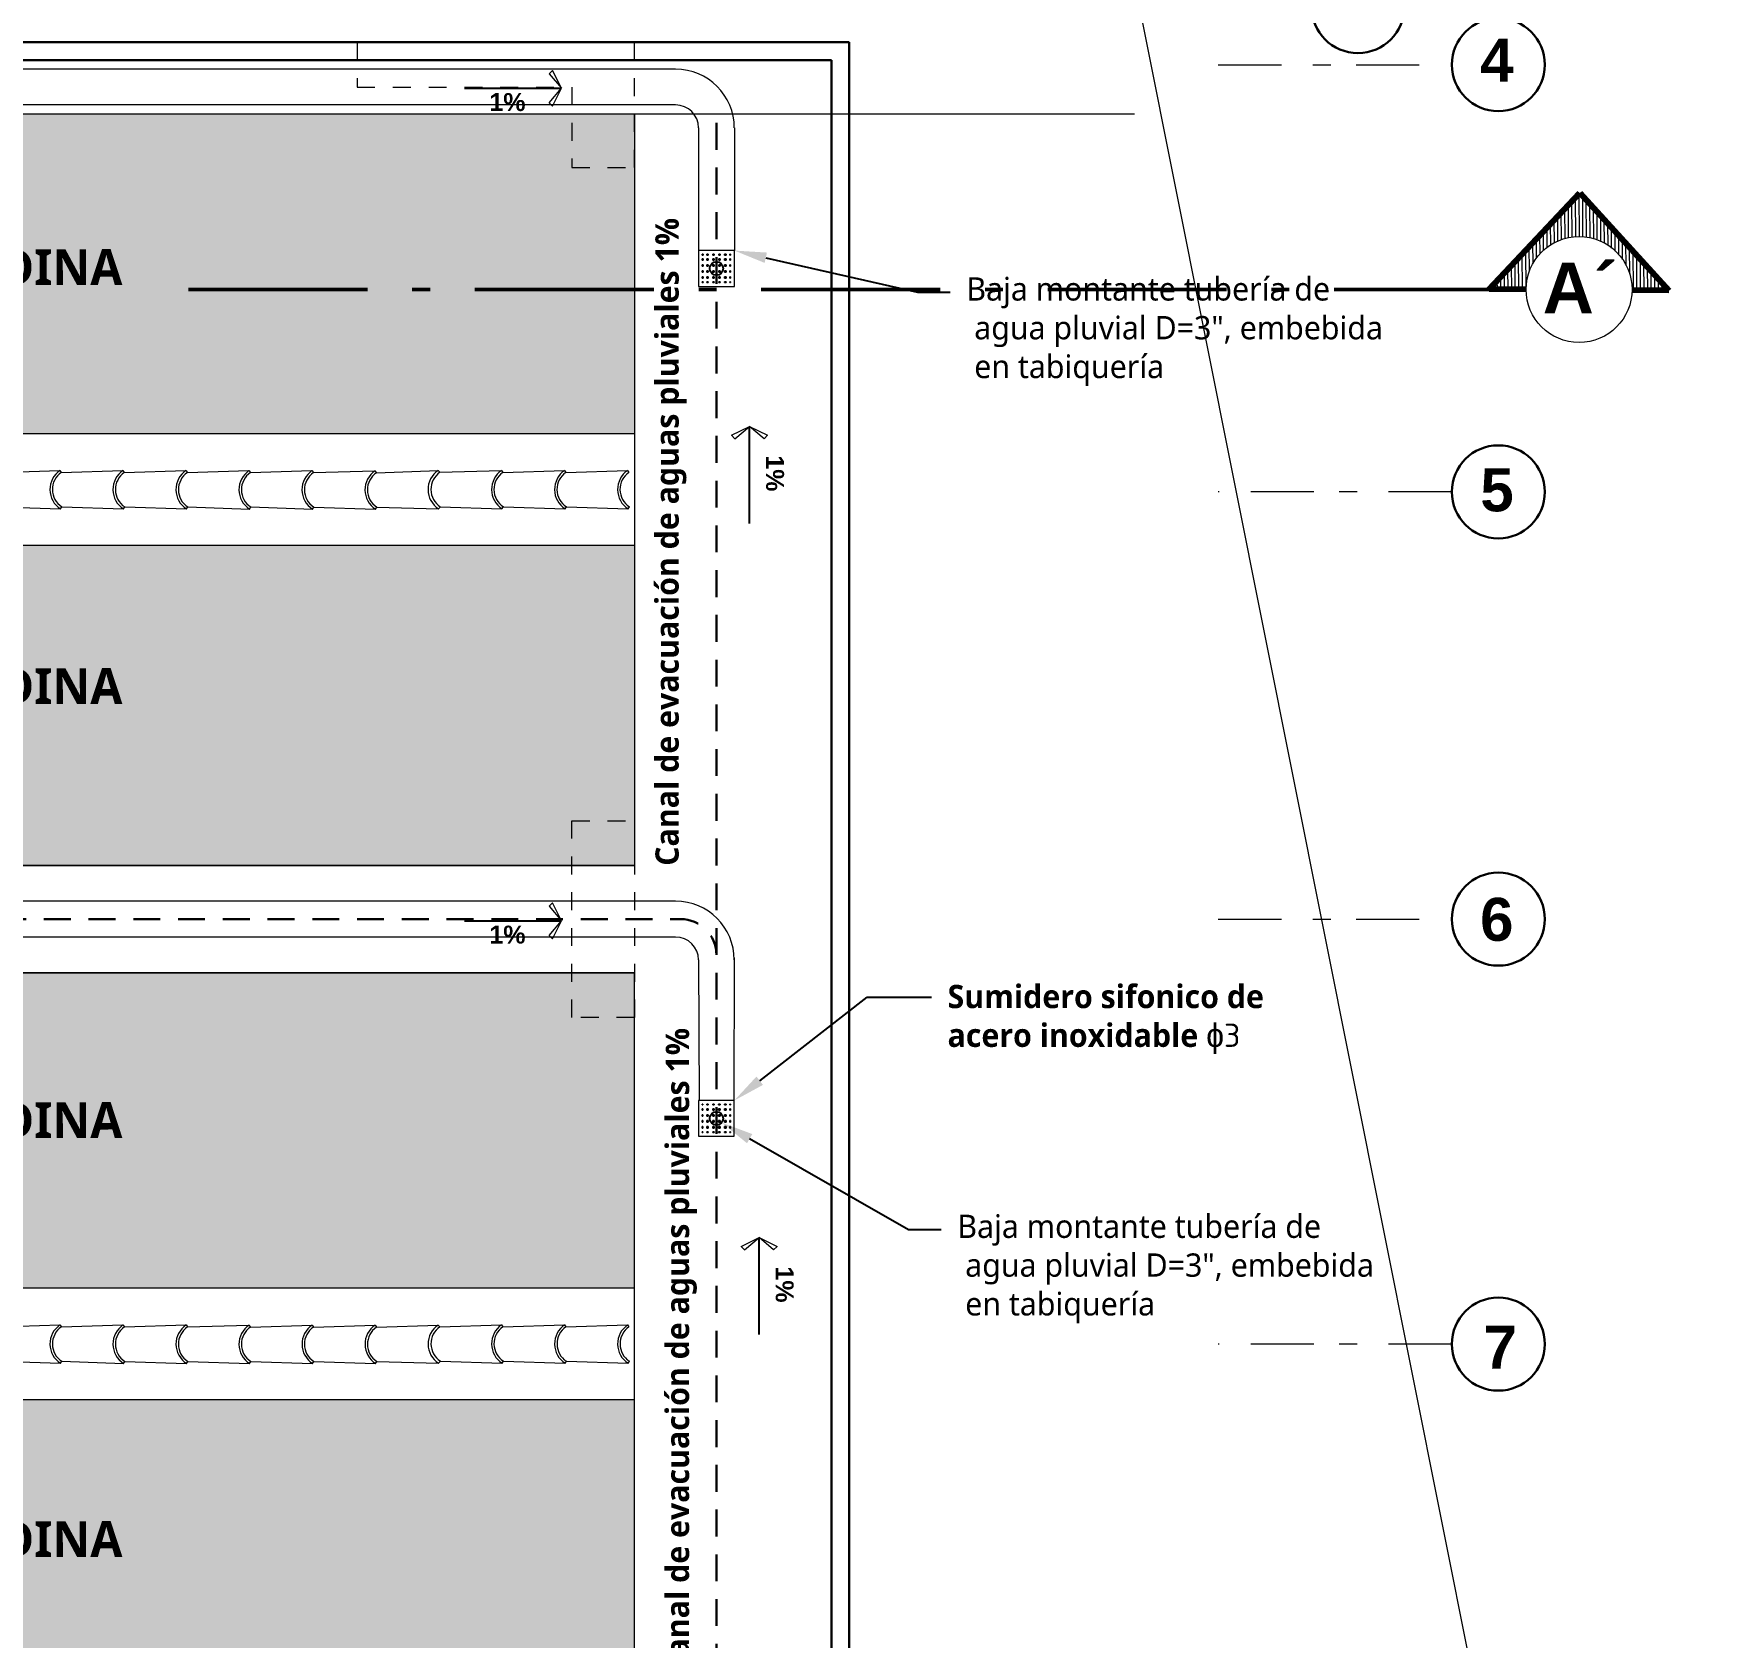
# Model space of a CAD drawing. Header units: metres. Extents: x 27 to 147, y -173 to 8.
# Drawn here: x 124.18 to 133.64, y -112.25 to -103.29 of the extents above; entities that cross this region are included whole.
import ezdxf
from ezdxf import colors
from ezdxf.entities.mleader import LeaderData, LeaderLine
from ezdxf.enums import TextEntityAlignment as Align
from ezdxf.math import Vec2, Vec3

# ---------------------------------------------------------------- set-up
doc = ezdxf.new("R2010")
doc.units = ezdxf.units.M
for name, pattern in [('1CORTE', [1.5, 1, -0.25, 0, -0.25]), ('ACAD_ISO04W100', [30, 24, -3, 0, -3]), ('DASHED2', [0.375, 0.25, -0.125]), ('Dot & Dashed', [0.670278, 0.352778, -0.176389, 0, -0.141111]), ('HIDDEN2', [0.1875, 0.125, -0.0625])]:
    doc.linetypes.add(name, pattern=pattern)
for name, color, linetype, lineweight in [('1', 7, 'Continuous', 5), ('2D Drafting - General_Pen_No__46', 7, 'Continuous', 25), ('AA. Proyeccion Corte', 10, '1CORTE', 50), ('canal de evacuacion', 1, 'Continuous', 20), ('CORTE_EJE', 31, 'ACAD_ISO04W100', 80), ('Cotas varias El', 253, 'Continuous', 13), ('GRAFO 0 BLANCO', 7, 'Continuous', 0), ('grafo 2', 31, 'Continuous', 20), ('GRAFO 4', 7, 'Continuous', 30), ('GRAFO01', 7, 'Continuous', 0), ('Interior - Mobiliario', 7, 'Continuous', 5), ('letras sr', 7, 'Continuous', 5), ('linea0016', 144, 'HIDDEN2', 9), ('Lineas Referencia', 73, 'Continuous', 13), ('teja andina', 252, 'Continuous', 0), ('TEJAS ANDINA', 253, 'Continuous', 0), ('TEXTOS-SUBTITULO', 7, 'Continuous', 30)]:
    doc.layers.add(name, color=color, linetype=linetype, lineweight=lineweight)
doc.layers.add('ACHURADO', color=1, linetype='Continuous')
doc.layers.add('Interior - Mobiliario _Pluma_Nº__3', color=7, linetype='Continuous', lineweight=18, true_color=0xff6600)
doc.layers.add('Mobiliario', color=7, linetype='Continuous', lineweight=0, true_color=0x7f7f7f)
doc.styles.add('Generales', font='trebuc.ttf', dxfattribs={"height": 0.1})
doc.styles.add('GENERATED_STYLE_1', font='arialbd.ttf')
doc.styles.add('GENERATED_STYLE_2', font='arial.ttf')
doc.styles.get("Standard").update_dxf_attribs({"font": 'arial.ttf'})
doc.styles.add('TURBO_BASS', font='swisseb.ttf')

# ---------------------------------------------------------------- blocks, each defined once
blk = doc.blocks.new('A$C295C7585')
at = {"layer": 'Mobiliario', "lineweight": 15}
for p, q in [((1.375, 3.0762), (1.5139, 3.4042)), ((1.5139, 3.4042), (1.5276, 3.4065)), ((1.7164, 3.3135), (1.709, 3.3254)), ((1.5563, 2.9951), (1.7164, 3.3135)), ((1.2223, 2.7459), (1.3612, 3.0738)), ((1.3612, 3.0738), (1.375, 3.0762)), ((1.4037, 2.6647), (1.5637, 2.9832)), ((1.5637, 2.9832), (1.5563, 2.9951)), ((1.0696, 2.4155), (1.2085, 2.7435)), ((1.2085, 2.7435), (1.2223, 2.7459)), ((1.251, 2.3344), (1.4111, 2.6528)), ((1.4111, 2.6528), (1.4037, 2.6647)), ((0.917, 2.0852), (1.0558, 2.4131)), ((1.0558, 2.4131), (1.0696, 2.4155)), ((1.0983, 2.004), (1.2584, 2.3225)), ((1.2584, 2.3225), (1.251, 2.3344)), ((0.7651, 1.751), (0.9031, 2.0794)), ((0.9031, 2.0794), (0.917, 2.0852)), ((0.9464, 1.6699), (1.1049, 1.9891)), ((1.1049, 1.9891), (1.0984, 2.0043)), ((0.6124, 1.4207), (0.7513, 1.7486)), ((0.7513, 1.7486), (0.7651, 1.751)), ((0.9538, 1.658), (0.9464, 1.6699)), ((0.7938, 1.3395), (0.9538, 1.658)), ((0.4597, 1.0903), (0.5986, 1.4183)), ((0.5986, 1.4183), (0.6124, 1.4207)), ((0.6411, 1.0092), (0.8012, 1.3277)), ((0.8012, 1.3277), (0.7938, 1.3395)), ((0.3071, 0.76), (0.4459, 1.0879)), ((0.4459, 1.0879), (0.4597, 1.0903)), ((0.4884, 0.6788), (0.6485, 0.9973)), ((0.6485, 0.9973), (0.6411, 1.0092)), ((0.1544, 0.4296), (0.2933, 0.7576)), ((0.2933, 0.7576), (0.3071, 0.76)), ((0.3357, 0.3485), (0.4958, 0.667)), ((0.4958, 0.667), (0.4884, 0.6788)), ((0.0017, 0.0993), (0.1406, 0.4273)), ((0.1406, 0.4273), (0.1544, 0.4296)), ((0.1831, 0.0182), (0.3432, 0.3366)), ((0.3432, 0.3366), (0.3357, 0.3485))]:
    blk.add_line(p, q, dxfattribs=at)
for centre, radius, start, end in [((1.6456, 3.4269), 0.1337, 189.80418, 301.98743), ((1.6456, 3.4269), 0.1197, 189.80418, 301.98743), ((1.4929, 3.0966), 0.1337, 189.80418, 301.98743), ((1.4929, 3.0966), 0.1197, 189.80418, 301.98743), ((1.3403, 2.7662), 0.1337, 189.80418, 301.98743), ((1.3403, 2.7662), 0.1197, 189.80418, 301.98743), ((1.1876, 2.4359), 0.1337, 189.80418, 301.98743), ((1.1876, 2.4359), 0.1197, 189.80418, 301.98743), ((1.0342, 2.1017), 0.133, 189.66401, 302.12759), ((1.0349, 2.1056), 0.1197, 189.80418, 301.98743), ((0.883, 1.7714), 0.1337, 189.80418, 301.98743), ((0.883, 1.7714), 0.1197, 189.80418, 301.98743), ((0.7304, 1.4411), 0.1337, 189.80418, 301.98743), ((0.7304, 1.4411), 0.1197, 189.80418, 301.98743), ((0.5777, 1.1107), 0.1337, 189.80418, 301.98743), ((0.5777, 1.1107), 0.1197, 189.80418, 301.98743), ((0.425, 0.7804), 0.1337, 189.80418, 301.98743), ((0.425, 0.7804), 0.1197, 189.80418, 301.98743), ((0.2723, 0.45), 0.1337, 189.80418, 301.98743), ((0.2723, 0.45), 0.1197, 189.80418, 301.98743), ((0.1197, 0.1197), 0.1197, 189.80418, 301.98743)]:
    blk.add_arc(centre, radius, start, end, dxfattribs=at)
blk = doc.blocks.new('FLECHA')
at = {"layer": 'grafo 2', "ltscale": 0.05}
for p, q in [((674350.4069, 8489809.4931, -2.952), (674350.3572, 8489809.3928, -2.952)), ((674350.4259, 8489809.4741, -2.952), (674350.3572, 8489809.3928, -2.952)), ((674350.4069, 8489809.4931, -2.952), (674350.4259, 8489809.4741, -2.952)), ((674350.4259, 8489809.3115, -2.952), (674350.3572, 8489809.3928, -2.952)), ((674350.4069, 8489809.2925, -2.952), (674350.4259, 8489809.3115, -2.952))]:
    blk.add_line(p, q, dxfattribs=at)
at = {"layer": 'grafo 2', "lineweight": 25}
blk.add_line((674350.8988, 8489809.3928, -2.952), (674350.3572, 8489809.3928, -2.952), dxfattribs=at)
at = {"layer": 'grafo 2'}
blk.add_line((674350.3572, 8489809.3928, -2.952), (674350.4069, 8489809.2925, -2.952), dxfattribs=at)
blk = doc.blocks.new('Red 18')
at = {"layer": 'GRAFO 0 BLANCO', "linetype": 'Continuous'}
for p, q in [((0.05, 0.2042), (0.0458, 0.2042)), ((0.0458, 0.2042), (0.0458, 0.2)), ((0.0458, 0.2), (0.0458, 0.2042)), ((0.0458, 0.2042), (0.05, 0.2042)), ((0.0458, 0.2), (0.05, 0.2)), ((0.05, 0.2), (0.0458, 0.2)), ((0.05, 0.2), (0.05, 0.2042)), ((0.05, 0.2042), (0.05, 0.2)), ((0.0792, 0.2042), (0.0708, 0.2042)), ((0.0708, 0.2042), (0.0708, 0.2)), ((0.0708, 0.2042), (0.0792, 0.2042)), ((0.0708, 0.2), (0.0708, 0.2042)), ((0.0708, 0.2), (0.0792, 0.2)), ((0.0792, 0.2), (0.0708, 0.2)), ((0.0792, 0.2), (0.0792, 0.2042)), ((0.0792, 0.2042), (0.0792, 0.2)), ((0.1125, 0.2042), (0.1042, 0.2042)), ((0.1042, 0.2042), (0.1042, 0.2)), ((0.1042, 0.2042), (0.1125, 0.2042)), ((0.1042, 0.2), (0.1042, 0.2042)), ((0.1042, 0.2), (0.1125, 0.2)), ((0.1125, 0.2), (0.1042, 0.2)), ((0.1125, 0.2), (0.1125, 0.2042)), ((0.1125, 0.2042), (0.1125, 0.2)), ((0.1458, 0.2042), (0.1375, 0.2042)), ((0.1375, 0.2042), (0.1375, 0.2)), ((0.1375, 0.2042), (0.1458, 0.2042)), ((0.1375, 0.2), (0.1375, 0.2042)), ((0.1375, 0.2), (0.1458, 0.2)), ((0.1458, 0.2), (0.1375, 0.2)), ((0.1458, 0.2), (0.1458, 0.2042)), ((0.1458, 0.2042), (0.1458, 0.2)), ((0.1792, 0.2042), (0.1708, 0.2042)), ((0.1708, 0.2042), (0.1708, 0.2)), ((0.1708, 0.2042), (0.1792, 0.2042)), ((0.1708, 0.2), (0.1708, 0.2042)), ((0.1708, 0.2), (0.1792, 0.2)), ((0.1792, 0.2), (0.1708, 0.2)), ((0.1792, 0.2), (0.1792, 0.2042)), ((0.1792, 0.2042), (0.1792, 0.2)), ((0.2042, 0.2042), (0.2, 0.2042)), ((0.2, 0.2042), (0.2, 0.2)), ((0.2, 0.2), (0.2, 0.2042)), ((0.2, 0.2042), (0.2042, 0.2042)), ((0.2, 0.2), (0.2042, 0.2)), ((0.2042, 0.2), (0.2, 0.2)), ((0.2042, 0.2), (0.2042, 0.2042)), ((0.2042, 0.2042), (0.2042, 0.2)), ((0.05, 0.1792), (0.0458, 0.1792)), ((0.0458, 0.1792), (0.0458, 0.1708)), ((0.0458, 0.1708), (0.0458, 0.1792)), ((0.0458, 0.1792), (0.05, 0.1792)), ((0.0458, 0.1708), (0.05, 0.1708)), ((0.05, 0.1708), (0.0458, 0.1708)), ((0.05, 0.1458), (0.0458, 0.1458)), ((0.0458, 0.1458), (0.0458, 0.1375)), ((0.0458, 0.1375), (0.0458, 0.1458)), ((0.0458, 0.1458), (0.05, 0.1458)), ((0.0458, 0.1375), (0.05, 0.1375)), ((0.05, 0.1375), (0.0458, 0.1375)), ((0.05, 0.1125), (0.0458, 0.1125)), ((0.0458, 0.1125), (0.0458, 0.1042)), ((0.0458, 0.1042), (0.0458, 0.1125)), ((0.0458, 0.1125), (0.05, 0.1125)), ((0.0458, 0.1042), (0.05, 0.1042)), ((0.05, 0.1042), (0.0458, 0.1042)), ((0.05, 0.1708), (0.05, 0.1792)), ((0.05, 0.1792), (0.05, 0.1708)), ((0.05, 0.1375), (0.05, 0.1458)), ((0.05, 0.1458), (0.05, 0.1375)), ((0.05, 0.1042), (0.05, 0.1125)), ((0.05, 0.1125), (0.05, 0.1042)), ((0.0792, 0.1792), (0.0708, 0.1792)), ((0.0708, 0.1792), (0.0708, 0.1708)), ((0.0708, 0.1708), (0.0708, 0.1792)), ((0.0708, 0.1792), (0.0792, 0.1792)), ((0.0708, 0.1708), (0.0792, 0.1708)), ((0.0792, 0.1708), (0.0708, 0.1708)), ((0.0792, 0.1458), (0.0708, 0.1458)), ((0.0708, 0.1458), (0.0708, 0.1375)), ((0.0708, 0.1375), (0.0708, 0.1458)), ((0.0708, 0.1458), (0.0792, 0.1458)), ((0.0708, 0.1375), (0.0792, 0.1375)), ((0.0792, 0.1375), (0.0708, 0.1375)), ((0.0792, 0.1125), (0.0708, 0.1125)), ((0.0708, 0.1125), (0.0708, 0.1042)), ((0.0708, 0.1042), (0.0708, 0.1125)), ((0.0708, 0.1125), (0.0792, 0.1125)), ((0.0708, 0.1042), (0.0792, 0.1042)), ((0.0792, 0.1042), (0.0708, 0.1042)), ((0.0792, 0.1708), (0.0792, 0.1792)), ((0.0792, 0.1792), (0.0792, 0.1708)), ((0.0792, 0.1375), (0.0792, 0.1458)), ((0.0792, 0.1458), (0.0792, 0.1375)), ((0.0792, 0.1042), (0.0792, 0.1125)), ((0.0792, 0.1125), (0.0792, 0.1042)), ((0.1125, 0.1792), (0.1042, 0.1792)), ((0.1042, 0.1792), (0.1042, 0.1708)), ((0.1042, 0.1708), (0.1042, 0.1792)), ((0.1042, 0.1792), (0.1125, 0.1792)), ((0.1042, 0.1708), (0.1125, 0.1708)), ((0.1125, 0.1708), (0.1042, 0.1708)), ((0.1125, 0.1458), (0.1042, 0.1458)), ((0.1042, 0.1458), (0.1042, 0.1375)), ((0.1042, 0.1375), (0.1042, 0.1458)), ((0.1042, 0.1458), (0.1125, 0.1458)), ((0.1042, 0.1375), (0.1125, 0.1375)), ((0.1125, 0.1375), (0.1042, 0.1375)), ((0.1125, 0.1125), (0.1042, 0.1125)), ((0.1042, 0.1125), (0.1042, 0.1042)), ((0.1042, 0.1042), (0.1042, 0.1125)), ((0.1042, 0.1125), (0.1125, 0.1125)), ((0.1042, 0.1042), (0.1125, 0.1042)), ((0.1125, 0.1042), (0.1042, 0.1042)), ((0.1125, 0.1708), (0.1125, 0.1792)), ((0.1125, 0.1792), (0.1125, 0.1708)), ((0.1125, 0.1375), (0.1125, 0.1458)), ((0.1125, 0.1458), (0.1125, 0.1375)), ((0.1125, 0.1042), (0.1125, 0.1125)), ((0.1125, 0.1125), (0.1125, 0.1042)), ((0.1458, 0.1792), (0.1375, 0.1792)), ((0.1375, 0.1792), (0.1375, 0.1708)), ((0.1375, 0.1708), (0.1375, 0.1792)), ((0.1375, 0.1792), (0.1458, 0.1792)), ((0.1375, 0.1708), (0.1458, 0.1708)), ((0.1458, 0.1708), (0.1375, 0.1708)), ((0.1458, 0.1458), (0.1375, 0.1458)), ((0.1375, 0.1458), (0.1375, 0.1375)), ((0.1375, 0.1375), (0.1375, 0.1458)), ((0.1375, 0.1458), (0.1458, 0.1458)), ((0.1375, 0.1375), (0.1458, 0.1375)), ((0.1458, 0.1375), (0.1375, 0.1375)), ((0.1458, 0.1125), (0.1375, 0.1125)), ((0.1375, 0.1125), (0.1375, 0.1042)), ((0.1375, 0.1042), (0.1375, 0.1125)), ((0.1375, 0.1125), (0.1458, 0.1125)), ((0.1375, 0.1042), (0.1458, 0.1042)), ((0.1458, 0.1042), (0.1375, 0.1042)), ((0.1458, 0.1708), (0.1458, 0.1792)), ((0.1458, 0.1792), (0.1458, 0.1708)), ((0.1458, 0.1375), (0.1458, 0.1458)), ((0.1458, 0.1458), (0.1458, 0.1375)), ((0.1458, 0.1042), (0.1458, 0.1125)), ((0.1458, 0.1125), (0.1458, 0.1042)), ((0.1792, 0.1792), (0.1708, 0.1792)), ((0.1708, 0.1792), (0.1708, 0.1708)), ((0.1708, 0.1708), (0.1708, 0.1792)), ((0.1708, 0.1792), (0.1792, 0.1792)), ((0.1708, 0.1708), (0.1792, 0.1708)), ((0.1792, 0.1708), (0.1708, 0.1708)), ((0.1792, 0.1458), (0.1708, 0.1458)), ((0.1708, 0.1458), (0.1708, 0.1375)), ((0.1708, 0.1375), (0.1708, 0.1458)), ((0.1708, 0.1458), (0.1792, 0.1458)), ((0.1708, 0.1375), (0.1792, 0.1375)), ((0.1792, 0.1375), (0.1708, 0.1375)), ((0.1792, 0.1125), (0.1708, 0.1125)), ((0.1708, 0.1125), (0.1708, 0.1042)), ((0.1708, 0.1042), (0.1708, 0.1125)), ((0.1708, 0.1125), (0.1792, 0.1125)), ((0.1708, 0.1042), (0.1792, 0.1042)), ((0.1792, 0.1042), (0.1708, 0.1042)), ((0.1792, 0.1708), (0.1792, 0.1792)), ((0.1792, 0.1792), (0.1792, 0.1708)), ((0.1792, 0.1375), (0.1792, 0.1458)), ((0.1792, 0.1458), (0.1792, 0.1375)), ((0.1792, 0.1042), (0.1792, 0.1125)), ((0.1792, 0.1125), (0.1792, 0.1042)), ((0.2042, 0.1792), (0.2, 0.1792)), ((0.2, 0.1792), (0.2, 0.1708)), ((0.2, 0.1708), (0.2, 0.1792)), ((0.2, 0.1792), (0.2042, 0.1792)), ((0.2, 0.1708), (0.2042, 0.1708)), ((0.2042, 0.1708), (0.2, 0.1708)), ((0.2042, 0.1458), (0.2, 0.1458)), ((0.2, 0.1458), (0.2, 0.1375)), ((0.2, 0.1375), (0.2, 0.1458)), ((0.2, 0.1458), (0.2042, 0.1458)), ((0.2, 0.1375), (0.2042, 0.1375)), ((0.2042, 0.1375), (0.2, 0.1375)), ((0.2042, 0.1125), (0.2, 0.1125)), ((0.2, 0.1125), (0.2, 0.1042)), ((0.2, 0.1042), (0.2, 0.1125)), ((0.2, 0.1125), (0.2042, 0.1125)), ((0.2, 0.1042), (0.2042, 0.1042)), ((0.2042, 0.1042), (0.2, 0.1042)), ((0.2042, 0.1708), (0.2042, 0.1792)), ((0.2042, 0.1792), (0.2042, 0.1708)), ((0.2042, 0.1375), (0.2042, 0.1458)), ((0.2042, 0.1458), (0.2042, 0.1375)), ((0.2042, 0.1042), (0.2042, 0.1125)), ((0.2042, 0.1125), (0.2042, 0.1042)), ((0.05, 0.0792), (0.0458, 0.0792)), ((0.0458, 0.0792), (0.0458, 0.0708)), ((0.0458, 0.0708), (0.0458, 0.0792)), ((0.0458, 0.0792), (0.05, 0.0792)), ((0.0458, 0.0708), (0.05, 0.0708)), ((0.05, 0.0708), (0.0458, 0.0708)), ((0.05, 0.05), (0.0458, 0.05)), ((0.0458, 0.05), (0.0458, 0.0458)), ((0.0458, 0.0458), (0.0458, 0.05)), ((0.0458, 0.05), (0.05, 0.05)), ((0.0458, 0.0458), (0.05, 0.0458)), ((0.05, 0.0458), (0.0458, 0.0458)), ((0.05, 0.0708), (0.05, 0.0792)), ((0.05, 0.0792), (0.05, 0.0708)), ((0.05, 0.0458), (0.05, 0.05)), ((0.05, 0.05), (0.05, 0.0458)), ((0.0792, 0.0792), (0.0708, 0.0792)), ((0.0708, 0.0792), (0.0708, 0.0708)), ((0.0708, 0.0708), (0.0708, 0.0792)), ((0.0708, 0.0792), (0.0792, 0.0792)), ((0.0708, 0.0708), (0.0792, 0.0708)), ((0.0792, 0.0708), (0.0708, 0.0708)), ((0.0792, 0.05), (0.0708, 0.05)), ((0.0708, 0.05), (0.0708, 0.0458)), ((0.0708, 0.05), (0.0792, 0.05)), ((0.0708, 0.0458), (0.0708, 0.05)), ((0.0708, 0.0458), (0.0792, 0.0458)), ((0.0792, 0.0458), (0.0708, 0.0458)), ((0.0792, 0.0708), (0.0792, 0.0792)), ((0.0792, 0.0792), (0.0792, 0.0708)), ((0.0792, 0.0458), (0.0792, 0.05)), ((0.0792, 0.05), (0.0792, 0.0458)), ((0.1125, 0.0792), (0.1042, 0.0792)), ((0.1042, 0.0792), (0.1042, 0.0708)), ((0.1042, 0.0708), (0.1042, 0.0792)), ((0.1042, 0.0792), (0.1125, 0.0792)), ((0.1042, 0.0708), (0.1125, 0.0708)), ((0.1125, 0.0708), (0.1042, 0.0708)), ((0.1125, 0.05), (0.1042, 0.05)), ((0.1042, 0.05), (0.1042, 0.0458)), ((0.1042, 0.05), (0.1125, 0.05)), ((0.1042, 0.0458), (0.1042, 0.05)), ((0.1042, 0.0458), (0.1125, 0.0458)), ((0.1125, 0.0458), (0.1042, 0.0458)), ((0.1125, 0.0708), (0.1125, 0.0792)), ((0.1125, 0.0792), (0.1125, 0.0708)), ((0.1125, 0.0458), (0.1125, 0.05)), ((0.1125, 0.05), (0.1125, 0.0458)), ((0.1458, 0.0792), (0.1375, 0.0792)), ((0.1375, 0.0792), (0.1375, 0.0708)), ((0.1375, 0.0708), (0.1375, 0.0792)), ((0.1375, 0.0792), (0.1458, 0.0792)), ((0.1375, 0.0708), (0.1458, 0.0708)), ((0.1458, 0.0708), (0.1375, 0.0708)), ((0.1458, 0.05), (0.1375, 0.05)), ((0.1375, 0.05), (0.1375, 0.0458)), ((0.1375, 0.05), (0.1458, 0.05)), ((0.1375, 0.0458), (0.1375, 0.05)), ((0.1375, 0.0458), (0.1458, 0.0458)), ((0.1458, 0.0458), (0.1375, 0.0458)), ((0.1458, 0.0708), (0.1458, 0.0792)), ((0.1458, 0.0792), (0.1458, 0.0708)), ((0.1458, 0.0458), (0.1458, 0.05)), ((0.1458, 0.05), (0.1458, 0.0458)), ((0.1792, 0.0792), (0.1708, 0.0792)), ((0.1708, 0.0792), (0.1708, 0.0708)), ((0.1708, 0.0708), (0.1708, 0.0792)), ((0.1708, 0.0792), (0.1792, 0.0792)), ((0.1708, 0.0708), (0.1792, 0.0708)), ((0.1792, 0.0708), (0.1708, 0.0708)), ((0.1792, 0.05), (0.1708, 0.05)), ((0.1708, 0.05), (0.1708, 0.0458)), ((0.1708, 0.05), (0.1792, 0.05)), ((0.1708, 0.0458), (0.1708, 0.05)), ((0.1708, 0.0458), (0.1792, 0.0458)), ((0.1792, 0.0458), (0.1708, 0.0458)), ((0.1792, 0.0708), (0.1792, 0.0792)), ((0.1792, 0.0792), (0.1792, 0.0708)), ((0.1792, 0.0458), (0.1792, 0.05)), ((0.1792, 0.05), (0.1792, 0.0458)), ((0.2042, 0.0792), (0.2, 0.0792)), ((0.2, 0.0792), (0.2, 0.0708)), ((0.2, 0.0708), (0.2, 0.0792)), ((0.2, 0.0792), (0.2042, 0.0792)), ((0.2, 0.0708), (0.2042, 0.0708)), ((0.2042, 0.0708), (0.2, 0.0708)), ((0.2042, 0.05), (0.2, 0.05)), ((0.2, 0.05), (0.2, 0.0458)), ((0.2, 0.0458), (0.2, 0.05)), ((0.2, 0.05), (0.2042, 0.05)), ((0.2, 0.0458), (0.2042, 0.0458)), ((0.2042, 0.0458), (0.2, 0.0458)), ((0.2042, 0.0708), (0.2042, 0.0792)), ((0.2042, 0.0792), (0.2042, 0.0708)), ((0.2042, 0.0458), (0.2042, 0.05)), ((0.2042, 0.05), (0.2042, 0.0458))]:
    blk.add_line(p, q, dxfattribs=at)
at = {"layer": 'GRAFO01'}
blk.add_lwpolyline([(0.025, 0.025), (0.225, 0.025), (0.225, 0.225), (0.025, 0.225)], close=True, dxfattribs=at)
at = {"layer": 'Interior - Mobiliario _Pluma_Nº__3', "linetype": 'Continuous'}
for p, q in [((0.225, 0.225), (0.025, 0.225)), ((0.025, 0.225), (0.025, 0.025)), ((0.225, 0.025), (0.225, 0.225)), ((0.025, 0.025), (0.225, 0.025))]:
    blk.add_line(p, q, dxfattribs=at)

msp = doc.modelspace()

# ---------------------------------------------------------------- hatches: boundary and pattern name
at = {"layer": '1', "lineweight": 5}
h = msp.add_hatch(dxfattribs=at)
h.set_pattern_fill('_USER,_O', scale=0.02, angle=450, pattern_type=0)
h.set_pattern_definition([(90.373563, (283.931522, -161.081978), (0.019999575, 0.000130397), [])])
h.paths.add_polyline_path([(132.8192, -104.4206, -0.414214), (133.1133, -104.7185), (133.3196, -104.7199), (132.8208, -104.1751), (132.3149, -104.7133), (132.5213, -104.7147, -0.414214)])
h = msp.add_hatch(dxfattribs=at)
h.set_pattern_fill('_USER,_O', scale=0.02, angle=450, pattern_type=0)
h.set_pattern_definition([(90.373563, (283.931522, -161.081978), (0.019999575, 0.000130397), [])])
h.paths.add_polyline_path([(132.8192, -104.4206, -0.414214), (133.1133, -104.7185), (133.3196, -104.7199), (132.8208, -104.1751), (132.3149, -104.7133), (132.5213, -104.7147, -0.414214)])
at = {"layer": 'TEJAS ANDINA'}
h = msp.add_hatch(dxfattribs=at)
h.set_pattern_fill('SPANTIL1', color=256, scale=0.2, angle=180, style=2, pattern_type=2)
h.set_pattern_definition([(94.9697, (223.23454, -42.268438), (0.1999982614, -2.4000002103), [0.1846944, -4.4326642]), (360, (223.21854, -42.08444), (0.2, 0.2), [0.016, -0.184]), (180, (223.41854, -42.06844), (-0.2, -0.2), [0.056, -0.144]), (270, (223.36254, -42.06844), (0.2, -0.2), [0.02, -0.18]), (90, (223.23454, -42.08844), (-0.2, 0.2), [0.02, -0.18]), (180, (223.23454, -42.06844), (-0.2, -0.2), [0.016, -0.184]), (180, (223.41854, -42.08444), (-0.2, -0.2), [0.04, -0.16]), (265.0303, (223.37854, -42.084438), (-0.1999982614, -2.4000002103), [0.1846944, -4.4326642]), (232.6961, (223.37854, -42.094438), (2.59999717798, 3.40000214834), [0.0528016, -5.22735]), (198.4349, (223.34654, -42.13644), (-0.400000087, -0.19999968), [0.0505964, -0.581859]), (161.5651, (223.29854, -42.15244), (0.400000087, -0.19999968), [0.0505964, -0.581859]), (127.3039, (223.25054, -42.136438), (-2.59999717798, 3.40000214834), [0.0528016, -5.22735]), (200.2249, (223.33654, -42.122438), (2.1999994529, 0.8000016671), [0.040497, -4.0091944]), (159.7751, (223.29854, -42.136438), (-2.1999994529, 0.8000016671), [0.040497, -4.0091944]), (127.4054, (223.26054, -42.122438), (-2.0000019905, 2.599998493), [0.0428018, -4.237385]), (232.5946, (223.36254, -42.088438), (2.0000019905, 2.599998493), [0.0428018, -4.237385])])
h.paths.add_polyline_path([(127.5395, -105.5208), (127.5395, -103.7332), (117.2396, -103.7332), (117.2396, -105.5208)])
h = msp.add_hatch(dxfattribs=at)
h.set_pattern_fill('SPANTIL1', color=256, scale=0.2, style=2, pattern_type=2)
h.set_pattern_definition([(274.9697, (223.60254, -41.868438), (-0.1999982614, 2.4000002103), [0.1846944, -4.4326642]), (180, (223.61854, -42.05244), (-0.2, -0.2), [0.016, -0.184]), (360, (223.41854, -42.06844), (0.2, 0.2), [0.056, -0.144]), (90, (223.47454, -42.06844), (-0.2, 0.2), [0.02, -0.18]), (270, (223.60254, -42.04844), (0.2, -0.2), [0.02, -0.18]), (360, (223.60254, -42.06844), (0.2, 0.2), [0.016, -0.184]), (360, (223.41854, -42.05244), (0.2, 0.2), [0.04, -0.16]), (85.0303, (223.45854, -42.052438), (0.1999982614, 2.4000002103), [0.1846944, -4.4326642]), (52.6961, (223.45854, -42.042438), (-2.59999717798, -3.40000214834), [0.0528016, -5.22735]), (18.4349, (223.49054, -42.00044), (0.400000087, 0.19999968), [0.0505964, -0.581859]), (341.5651, (223.53854, -41.98444), (-0.400000087, 0.19999968), [0.0505964, -0.581859]), (307.3039, (223.58654, -42.000438), (2.59999717798, -3.40000214834), [0.0528016, -5.22735]), (20.2249, (223.50054, -42.014438), (-2.1999994529, -0.8000016671), [0.040497, -4.0091944]), (339.7751, (223.53854, -42.000438), (2.1999994529, -0.8000016671), [0.040497, -4.0091944]), (307.4054, (223.57654, -42.014438), (2.0000019905, -2.599998493), [0.0428018, -4.237385]), (52.5946, (223.47454, -42.048438), (-2.0000019905, -2.599998493), [0.0428018, -4.237385])])
h.paths.add_polyline_path([(117.2396, -106.1443), (117.2396, -107.9332), (127.5395, -107.9332), (127.5395, -106.1443)])
h = msp.add_hatch(dxfattribs=at)
h.set_pattern_fill('SPANTIL1', color=256, scale=0.2, angle=180, style=2, pattern_type=2)
h.set_pattern_definition([(94.9697, (232.379371, -46.8011024), (0.1999982614, -2.4000002103), [0.1846944, -4.4326642]), (360, (232.36337, -46.6171), (0.2, 0.2), [0.016, -0.184]), (180, (232.56337, -46.6011), (-0.2, -0.2), [0.056, -0.144]), (270, (232.50737, -46.6011), (0.2, -0.2), [0.02, -0.18]), (90, (232.37937, -46.6211), (-0.2, 0.2), [0.02, -0.18]), (180, (232.37937, -46.6011), (-0.2, -0.2), [0.016, -0.184]), (180, (232.56337, -46.6171), (-0.2, -0.2), [0.04, -0.16]), (265.0303, (232.523371, -46.6171024), (-0.1999982614, -2.4000002103), [0.1846944, -4.4326642]), (232.6961, (232.523371, -46.6271024), (2.59999717798, 3.40000214834), [0.0528016, -5.22735]), (198.4349, (232.49137, -46.6691), (-0.400000087, -0.19999968), [0.0505964, -0.581859]), (161.5651, (232.44337, -46.6851), (0.400000087, -0.19999968), [0.0505964, -0.581859]), (127.3039, (232.395371, -46.6691024), (-2.59999717798, 3.40000214834), [0.0528016, -5.22735]), (200.2249, (232.481371, -46.655102), (2.1999994529, 0.8000016671), [0.040497, -4.0091944]), (159.7751, (232.443371, -46.669102), (-2.1999994529, 0.8000016671), [0.040497, -4.0091944]), (127.4054, (232.405371, -46.655102), (-2.0000019905, 2.599998493), [0.0428018, -4.237385]), (232.5946, (232.507371, -46.621102), (2.0000019905, 2.599998493), [0.0428018, -4.237385])])
h.paths.add_polyline_path([(127.5395, -110.2958), (127.5395, -108.5332), (117.2396, -108.5332), (117.2396, -110.2958)])
h = msp.add_hatch(dxfattribs=at)
h.set_pattern_fill('SPANTIL1', color=256, scale=0.2, style=2, pattern_type=2)
h.set_pattern_definition([(274.9697, (232.747371, -46.4011024), (-0.1999982614, 2.4000002103), [0.1846944, -4.4326642]), (180, (232.76337, -46.5851), (-0.2, -0.2), [0.016, -0.184]), (360, (232.56337, -46.6011), (0.2, 0.2), [0.056, -0.144]), (90, (232.61937, -46.6011), (-0.2, 0.2), [0.02, -0.18]), (270, (232.74737, -46.5811), (0.2, -0.2), [0.02, -0.18]), (360, (232.74737, -46.6011), (0.2, 0.2), [0.016, -0.184]), (360, (232.56337, -46.5851), (0.2, 0.2), [0.04, -0.16]), (85.0303, (232.603371, -46.5851024), (0.1999982614, 2.4000002103), [0.1846944, -4.4326642]), (52.6961, (232.603371, -46.5751024), (-2.59999717798, -3.40000214834), [0.0528016, -5.22735]), (18.4349, (232.63537, -46.5331), (0.400000087, 0.19999968), [0.0505964, -0.581859]), (341.5651, (232.68337, -46.5171), (-0.400000087, 0.19999968), [0.0505964, -0.581859]), (307.3039, (232.731371, -46.5331024), (2.59999717798, -3.40000214834), [0.0528016, -5.22735]), (20.2249, (232.645371, -46.547102), (-2.1999994529, -0.8000016671), [0.040497, -4.0091944]), (339.7751, (232.683371, -46.533102), (2.1999994529, -0.8000016671), [0.040497, -4.0091944]), (307.4054, (232.721371, -46.547102), (2.0000019905, -2.599998493), [0.0428018, -4.237385]), (52.5946, (232.619371, -46.581102), (-2.0000019905, -2.599998493), [0.0428018, -4.237385])])
h.paths.add_polyline_path([(127.5395, -112.6832), (127.5395, -110.9193), (117.2396, -110.9193), (117.2396, -112.6832)])

# ---------------------------------------------------------------- linework, layer by layer
at = {"layer": '1', "color": 7}
msp.add_circle((132.8173, -104.7147), 0.296, dxfattribs=at)
msp.add_circle((132.8173, -104.7147), 0.296, dxfattribs=at)
at = {"layer": 'AA. Proyeccion Corte', "color": 7}
msp.add_line((125.0481, -104.7147), (132.5213, -104.7147), dxfattribs=at)
at = {"layer": 'ACHURADO'}
for centre in [(127.9974, -104.5971), (127.9974, -109.3471), (127.9974, -109.3471)]:
    msp.add_circle(centre, 0.0375, dxfattribs=at)
at = {"layer": 'canal de evacuacion'}
for p, q in [((127.7692, -103.4832), (117.2396, -103.4832)), ((127.7692, -103.6832), (117.2396, -103.6832)), ((127.769, -108.1332), (117.2395, -108.1332)), ((127.769, -108.3332), (117.2395, -108.3332))]:
    msp.add_line(p, q, dxfattribs=at)
for points in [[(127.8973, -103.8112), (127.8974, -104.4971)], [(128.0973, -103.8112), (128.0974, -104.4971)], [(127.8971, -108.4612), (127.9005, -109.2468)], [(128.0968, -108.4489), (128.0938, -109.2468)]]:
    msp.add_lwpolyline(points, dxfattribs=at)
for centre, radius in [((127.7692, -103.8112), 0.328), ((127.7692, -103.8112), 0.128), ((127.769, -108.4612), 0.328), ((127.769, -108.4612), 0.128)]:
    msp.add_arc(centre, radius, 0, 90, dxfattribs=at)
at = {"layer": 'CORTE_EJE', "color": 7, "linetype": 'ACAD_ISO04W100', "ltscale": 0.8}
msp.add_lwpolyline([(132.5213, -104.7147), (132.3149, -104.7133), (132.8208, -104.1751), (133.3196, -104.7199), (133.1133, -104.7185)], dxfattribs=at)
msp.add_lwpolyline([(132.5213, -104.7147), (132.3149, -104.7133), (132.8208, -104.1751), (133.3196, -104.7199), (133.1133, -104.7185)], dxfattribs=at)
at = {"layer": 'Cotas varias El', "linetype": 'Dot & Dashed'}
for p, q in [((130.8011, -103.4582), (132.106, -103.4582)), ((132.106, -105.8456), (130.8011, -105.8456)), ((130.8011, -108.2332), (132.106, -108.2332)), ((132.106, -110.6082), (130.8011, -110.6082))]:
    msp.add_line(p, q, dxfattribs=at)
at = {"layer": 'Cotas varias El'}
for p, q in [((117.2396, -103.7332), (130.3325, -103.7332)), ((127.5395, -105.5208), (117.2394, -105.5208)), ((127.5395, -106.1443), (117.2394, -106.1443)), ((117.2396, -107.9332), (127.5395, -107.9332)), ((117.2396, -108.5332), (127.5395, -108.5332)), ((127.5397, -110.2958), (117.2396, -110.2958)), ((127.5395, -110.9193), (117.2394, -110.9193))]:
    msp.add_line(p, q, dxfattribs=at)
at = {"layer": 'GRAFO 0 BLANCO', "color": 7}
msp.add_lwpolyline([(70.185, -94.0602), (83.803, -94.342), (99.1925, -94.6503), (103.2527, -94.727), (116.5611, -94.9139), (128.5708, -94.1672), (139.0026, -146.455)], dxfattribs=at)
at = {"layer": 'GRAFO 4', "linetype": 'Continuous'}
for points in [[(128.7395, -103.3332), (128.7395, -132.1332), (117.1396, -132.1332), (117.1396, -103.3332)], [(128.6395, -103.4332), (128.6395, -132.0332), (117.2396, -132.0332), (117.2396, -103.4332)]]:
    msp.add_lwpolyline(points, close=True, dxfattribs=at)
for centre in [(131.5816, -103.1332), (132.366, -103.4582), (132.366, -105.8456), (132.366, -108.2331), (132.366, -110.6082)]:
    msp.add_circle(centre, 0.26, dxfattribs=at)
at = {"layer": 'GRAFO01', "color": 251, "linetype": 'DASHED2', "lineweight": 9, "ltscale": 0.2}
for points in [[(127.5395, -103.3332), (125.9895, -103.3332), (125.9895, -103.5832), (127.1895, -103.5832), (127.1895, -104.0332), (127.5395, -104.0332)], [(127.5395, -107.6832), (127.5395, -108.7832), (127.1895, -108.7832), (127.1895, -107.6832)]]:
    msp.add_lwpolyline(points, close=True, dxfattribs=at)
at = {"layer": 'linea0016', "linetype": 'HIDDEN2', "lineweight": 30, "ltscale": 1.2}
for p, q in [((127.9973, -103.7832), (127.9973, -131.6832)), ((117.2396, -108.2332), (127.7971, -108.2332))]:
    msp.add_line(p, q, dxfattribs=at)
at = {"layer": 'linea0016', "linetype": 'HIDDEN2', "lineweight": 30, "ltscale": 0.9}
msp.add_arc((127.7971, -108.4332), 0.2, 0, 90, dxfattribs=at)
at = {"layer": 'teja andina', "lineweight": 15}
for p, q in [((124.3369, -105.737), (124.6813, -105.7261)), ((124.6813, -105.7261), (124.6889, -105.7372)), ((124.6889, -105.7372), (125.0333, -105.7263)), ((125.0333, -105.7263), (125.041, -105.7375)), ((125.041, -105.7375), (125.3854, -105.7266)), ((125.3854, -105.7266), (125.3931, -105.7377)), ((125.3931, -105.7377), (125.7374, -105.7268)), ((125.7374, -105.7268), (125.7451, -105.738)), ((125.7451, -105.738), (126.0895, -105.727)), ((126.0895, -105.727), (126.0972, -105.7382)), ((126.0972, -105.7382), (126.4416, -105.7264)), ((126.4416, -105.7264), (126.4523, -105.7362)), ((126.4523, -105.7362), (126.7967, -105.7253)), ((126.7967, -105.7253), (126.8044, -105.7365)), ((126.8044, -105.7365), (127.1487, -105.7256)), ((127.1487, -105.7256), (127.1564, -105.7367)), ((127.1564, -105.7367), (127.5008, -105.7258)), ((127.5008, -105.7258), (127.5085, -105.737)), ((124.3391, -105.9292), (124.6837, -105.9407)), ((124.6837, -105.9407), (124.6912, -105.9294)), ((124.6912, -105.9294), (125.0358, -105.941)), ((125.0358, -105.941), (125.0432, -105.9297)), ((125.0432, -105.9297), (125.3879, -105.9412)), ((125.3879, -105.9412), (125.3953, -105.9299)), ((125.3953, -105.9299), (125.7399, -105.9415)), ((125.7399, -105.9415), (125.7473, -105.9301)), ((125.7473, -105.9301), (126.092, -105.9417)), ((126.092, -105.9417), (126.0994, -105.9304)), ((126.0994, -105.9304), (126.444, -105.9403)), ((126.444, -105.9403), (126.4548, -105.9284)), ((126.4545, -105.9284), (126.7991, -105.94)), ((126.7991, -105.94), (126.8066, -105.9287)), ((126.8066, -105.9287), (127.1512, -105.9402)), ((127.1512, -105.9402), (127.1586, -105.9289)), ((127.1586, -105.9289), (127.5033, -105.9405)), ((127.5033, -105.9405), (127.5107, -105.9292)), ((124.337, -110.512), (124.6814, -110.5011)), ((124.6814, -110.5011), (124.6891, -110.5122)), ((124.6891, -110.5122), (125.0335, -110.5013)), ((125.0335, -110.5013), (125.0412, -110.5125)), ((125.0412, -110.5125), (125.3855, -110.5016)), ((125.3855, -110.5016), (125.3932, -110.5127)), ((125.3932, -110.5127), (125.7376, -110.5018)), ((125.7376, -110.5018), (125.7453, -110.513)), ((125.7453, -110.513), (126.0897, -110.502)), ((126.0897, -110.502), (126.0974, -110.5132)), ((126.0974, -110.5132), (126.4417, -110.5014)), ((126.4417, -110.5014), (126.4525, -110.5112)), ((126.4525, -110.5112), (126.7968, -110.5003)), ((126.7968, -110.5003), (126.8045, -110.5115)), ((126.8045, -110.5115), (127.1489, -110.5006)), ((127.1489, -110.5006), (127.1566, -110.5117)), ((127.1566, -110.5117), (127.501, -110.5008)), ((127.501, -110.5008), (127.5087, -110.512)), ((124.3392, -110.7042), (124.6839, -110.7157)), ((124.6839, -110.7157), (124.6913, -110.7044)), ((124.6913, -110.7044), (125.036, -110.716)), ((125.036, -110.716), (125.0434, -110.7047)), ((125.0434, -110.7047), (125.388, -110.7162)), ((125.388, -110.7162), (125.3954, -110.7049)), ((125.3954, -110.7049), (125.7401, -110.7165)), ((125.7401, -110.7165), (125.7475, -110.7051)), ((125.7475, -110.7051), (126.0921, -110.7167)), ((126.0921, -110.7167), (126.0996, -110.7054)), ((126.0996, -110.7054), (126.4442, -110.7153)), ((126.4442, -110.7153), (126.4549, -110.7034)), ((126.4547, -110.7034), (126.7993, -110.715)), ((126.7993, -110.715), (126.8067, -110.7037)), ((126.8067, -110.7037), (127.1514, -110.7152)), ((127.1514, -110.7152), (127.1588, -110.7039)), ((127.1588, -110.7039), (127.5034, -110.7155)), ((127.5034, -110.7155), (127.5109, -110.7042))]:
    msp.add_line(p, q, dxfattribs=at)
for centre, radius, start, end in [((124.4026, -105.8323), 0.1158, 124.56819, 236.75144), ((124.7546, -105.8326), 0.1293, 124.56819, 236.75144), ((124.7546, -105.8326), 0.1158, 124.56819, 236.75144), ((125.1067, -105.8328), 0.1293, 124.56819, 236.75144), ((125.1067, -105.8328), 0.1158, 124.56819, 236.75144), ((125.4588, -105.8331), 0.1293, 124.56819, 236.75144), ((125.4588, -105.8331), 0.1158, 124.56819, 236.75144), ((125.8108, -105.8333), 0.1293, 124.56819, 236.75144), ((125.8108, -105.8333), 0.1158, 124.56819, 236.75144), ((126.1629, -105.8336), 0.1293, 124.56819, 236.75144), ((126.1629, -105.8336), 0.1158, 124.56819, 236.75144), ((126.5143, -105.8325), 0.1286, 124.42803, 236.89161), ((126.518, -105.8316), 0.1158, 124.56819, 236.75144), ((126.8701, -105.8318), 0.1293, 124.56819, 236.75144), ((126.8701, -105.8318), 0.1158, 124.56819, 236.75144), ((127.2221, -105.8321), 0.1293, 124.56819, 236.75144), ((127.2221, -105.8321), 0.1158, 124.56819, 236.75144), ((127.5742, -105.8323), 0.1293, 124.56819, 236.75144), ((127.5742, -105.8323), 0.1158, 124.56819, 236.75144), ((124.7548, -110.6076), 0.1293, 124.56819, 236.75144), ((125.1069, -110.6078), 0.1293, 124.56819, 236.75144), ((125.4589, -110.6081), 0.1293, 124.56819, 236.75144), ((125.811, -110.6083), 0.1293, 124.56819, 236.75144), ((126.1631, -110.6086), 0.1293, 124.56819, 236.75144), ((126.5145, -110.6075), 0.1286, 124.42803, 236.89161), ((126.8702, -110.6068), 0.1293, 124.56819, 236.75144), ((127.2223, -110.6071), 0.1293, 124.56819, 236.75144), ((127.5744, -110.6073), 0.1293, 124.56819, 236.75144), ((124.4027, -110.6073), 0.1158, 124.56819, 236.75144), ((124.7548, -110.6076), 0.1158, 124.56819, 236.75144), ((125.1069, -110.6078), 0.1158, 124.56819, 236.75144), ((125.4589, -110.6081), 0.1158, 124.56819, 236.75144), ((125.811, -110.6083), 0.1158, 124.56819, 236.75144), ((126.1631, -110.6086), 0.1158, 124.56819, 236.75144), ((126.5182, -110.6066), 0.1158, 124.56819, 236.75144), ((126.8702, -110.6068), 0.1158, 124.56819, 236.75144), ((127.2223, -110.6071), 0.1158, 124.56819, 236.75144), ((127.5744, -110.6073), 0.1158, 124.56819, 236.75144)]:
    msp.add_arc(centre, radius, start, end, dxfattribs=at)
at = {"layer": 'TEJAS ANDINA'}
for points in [[(127.5395, -103.7332), (127.5395, -107.9332), (117.2396, -107.9332), (117.2396, -103.7332)], [(117.2396, -108.5332), (117.2396, -112.6832), (127.5395, -112.6832), (127.5395, -108.5332)]]:
    msp.add_lwpolyline(points, close=True, dxfattribs=at)

# ---------------------------------------------------------------- block references
at = {"layer": 'Interior - Mobiliario', "color": 104, "linetype": 'Continuous', "lineweight": 20, "true_color": 0x029e21}
for p, rotation in [((127.8724, -104.4721), 270), ((128.1221, -109.2218), 179.9999999999999)]:
    msp.add_blockref('Red 18', p, dxfattribs=dict(at, rotation=rotation))
at = {"layer": 'Lineas Referencia', "rotation": 180}
for p in [(674477.4884, 8489705.8027, 2.952), (674477.4884, 8489701.1502, 2.952)]:
    msp.add_blockref('FLECHA', p, dxfattribs=at)
at = {"layer": 'Lineas Referencia', "xscale": -1, "rotation": 90}
for p in [(8489937.5748, 674244.8775, 2.952), (8489937.6284, 674240.3446, 2.952)]:
    msp.add_blockref('FLECHA', p, dxfattribs=at)
at = {"layer": 'TEJAS ANDINA', "xscale": 0.9674350222721193, "yscale": 0.9674350222721193, "zscale": 0.9674350222721193, "rotation": 294.7640139528098}
for p in [(120.7253, -105.7754), (120.7254, -110.5504)]:
    msp.add_blockref('A$C295C7585', p, dxfattribs=at)

# ---------------------------------------------------------------- texts
at = {"char_height": 0.24, "width": 1.011031258713047e-14, "attachment_point": 9, "rotation": 0, "style": 'GENERATED_STYLE_1'}
for s, insert in [('4', (132.4512, -103.5537)), ('5', (132.4521, -105.9575)), ('6', (132.4508, -108.3576)), ('7', (132.47, -110.7455))]:
    msp.add_mtext(s, dxfattribs=dict(at, insert=insert))
at = {"layer": '2D Drafting - General_Pen_No__46', "char_height": 0.1, "attachment_point": 7, "style": 'GENERATED_STYLE_2'}
for insert in [(126.6898, -103.7183), (126.6898, -108.3708)]:
    msp.add_mtext('{\\fSansSerif|b1|i0|c2|p2; 1%}', dxfattribs=dict(at, insert=insert))
at = {"layer": '2D Drafting - General_Pen_No__46', "attachment_point": 7, "style": 'GENERATED_STYLE_2'}
for s, insert, char_height, rotation in [('{\\fTrebuchet MS|b1|i0|c0|p34;Canal de evacuación de aguas pluviales 1%}', (127.8301, -107.9351), 0.13, 90), ('{\\fSansSerif|b1|i0|c2|p2; 1%}', (128.2738, -105.6023), 0.1, 270), ('{\\fTrebuchet MS|b1|i0|c0|p34;Canal de evacuación de aguas pluviales 1%}', (127.8882, -112.4619), 0.13, 90), ('{\\fSansSerif|b1|i0|c2|p2; 1%}', (128.3274, -110.1352), 0.1, 270)]:
    msp.add_mtext(s, dxfattribs=dict(at, insert=insert, char_height=char_height, rotation=rotation))
at = {"layer": 'TEXTOS-SUBTITULO', "style": 'TURBO_BASS'}
msp.add_text('A´', height=0.28314, rotation=360, dxfattribs=at).set_placement((132.8227, -104.8474), align=Align.CENTER)
at = {"layer": 'TEXTOS-SUBTITULO', "char_height": 0.2, "attachment_point": 1, "rotation": 0.03294, "style": 'TURBO_BASS'}
for insert in [(121.3372, -104.4917), (121.3372, -106.833), (121.3372, -109.2583), (121.3372, -111.5996)]:
    msp.add_mtext('{\\fTrebuchet MS|b1|i0|c0|p34;COBERTURA TEJA ANDINA}', dxfattribs=dict(at, insert=insert))

# ---------------------------------------------------------------- leaders
at = {"layer": 'letras sr'}
ml = msp.add_multileader_mtext('Standard', dxfattribs=at)
ml.set_content('Baja montante tubería de\\P agua pluvial D=3", embebida\\P en tabiquería', color=256, style='Generales')
ml.set_leader_properties()
ml.build(insert=Vec2(0, 0))
ml.multileader.update_dxf_attribs({"text_right_attachment_type": 6, "dogleg_length": 0.36, "arrow_head_size": 0.18})
ctx = ml.context
ctx.base_point, ctx.char_height, ctx.arrow_head_size, ctx.landing_gap_size, ctx.plane_origin = Vec3(129.3037, -104.7297), 0.13, 0.18, 0.09, Vec3(127.3835, -102.7599)
ctx.right_attachment = 6
notes = []
notes.append((ctx, [(0, (1, 1, 0), (129.1211, -104.7297), (1, 0), 0.1826, [(0, [(128.0974, -104.4971)], 0, [])])]))
ctx.mtext.insert, ctx.mtext.rotation, ctx.mtext.flow_direction = Vec3(129.3937, -104.6463), 6.283185, 5
at = {"layer": 'letras sr', "linetype": 'Continuous'}
ml = msp.add_multileader_mtext('Standard', dxfattribs=at)
ml.set_content('{\\fTrebuchet MS|b1|i0|c0|p34;\\H1.3x;Sumidero sifonico de acero inoxidable \\fISOCPEUR|b1|i0|c0|p34;ɸ3}', color=256)
ml.set_leader_properties()
ml.build(insert=Vec2(0, 0))
ml.multileader.update_dxf_attribs({"dogleg_length": 0.36, "arrow_head_size": 0.18})
ctx = ml.context
ctx.base_point, ctx.char_height, ctx.arrow_head_size, ctx.landing_gap_size, ctx.plane_origin = Vec3(129.1986, -108.6695), 0.1, 0.18, 0.09, Vec3(134.3638, -107.3283)
notes.append((ctx, [(1, (1, 1, 0), (128.8386, -108.6695), (1, 0), 0.36, [(0, [(128.0971, -109.2468)], 0, [])])]))
ctx.mtext.insert, ctx.mtext.width, ctx.mtext.flow_direction = Vec3(129.2886, -108.6006), 1.937234, 5
at = {"layer": 'letras sr'}
ml = msp.add_multileader_mtext('Standard', dxfattribs=at)
ml.set_content('Baja montante tubería de\\P agua pluvial D=3", embebida\\P en tabiquería', color=256, style='Generales')
ml.set_leader_properties()
ml.build(insert=Vec2(0, 0))
ml.multileader.update_dxf_attribs({"text_right_attachment_type": 6, "dogleg_length": 0.36, "arrow_head_size": 0.18})
ctx = ml.context
ctx.base_point, ctx.char_height, ctx.arrow_head_size, ctx.landing_gap_size, ctx.plane_origin = Vec3(129.2533, -109.9681), 0.13, 0.18, 0.09, Vec3(128.7982, -110.2082)
ctx.right_attachment = 6
notes.append((ctx, [(0, (1, 1, 0), (129.0707, -109.9681), (1, 0), 0.1826, [(0, [(128.0267, -109.3705)], 0, [])])]))
ctx.mtext.insert, ctx.mtext.rotation, ctx.mtext.flow_direction = Vec3(129.3433, -109.8847), 6.283185, 5
for ctx, leaders in notes:
    for number, flags, end, landing, length, lines in leaders:
        leader = LeaderData()
        leader.index, (leader.has_last_leader_line, leader.has_dogleg_vector, leader.attachment_direction) = number, flags
        leader.last_leader_point, leader.dogleg_vector, leader.dogleg_length = Vec3(end), Vec3(landing), length
        for number, points, colour, breaks in lines:
            line = LeaderLine()
            line.index, line.vertices, line.color, line.breaks = number, Vec3.list(points), colors.encode_raw_color(colour), breaks
            leader.lines.append(line)
        ctx.leaders.append(leader)

doc.saveas('drawing.dxf')
